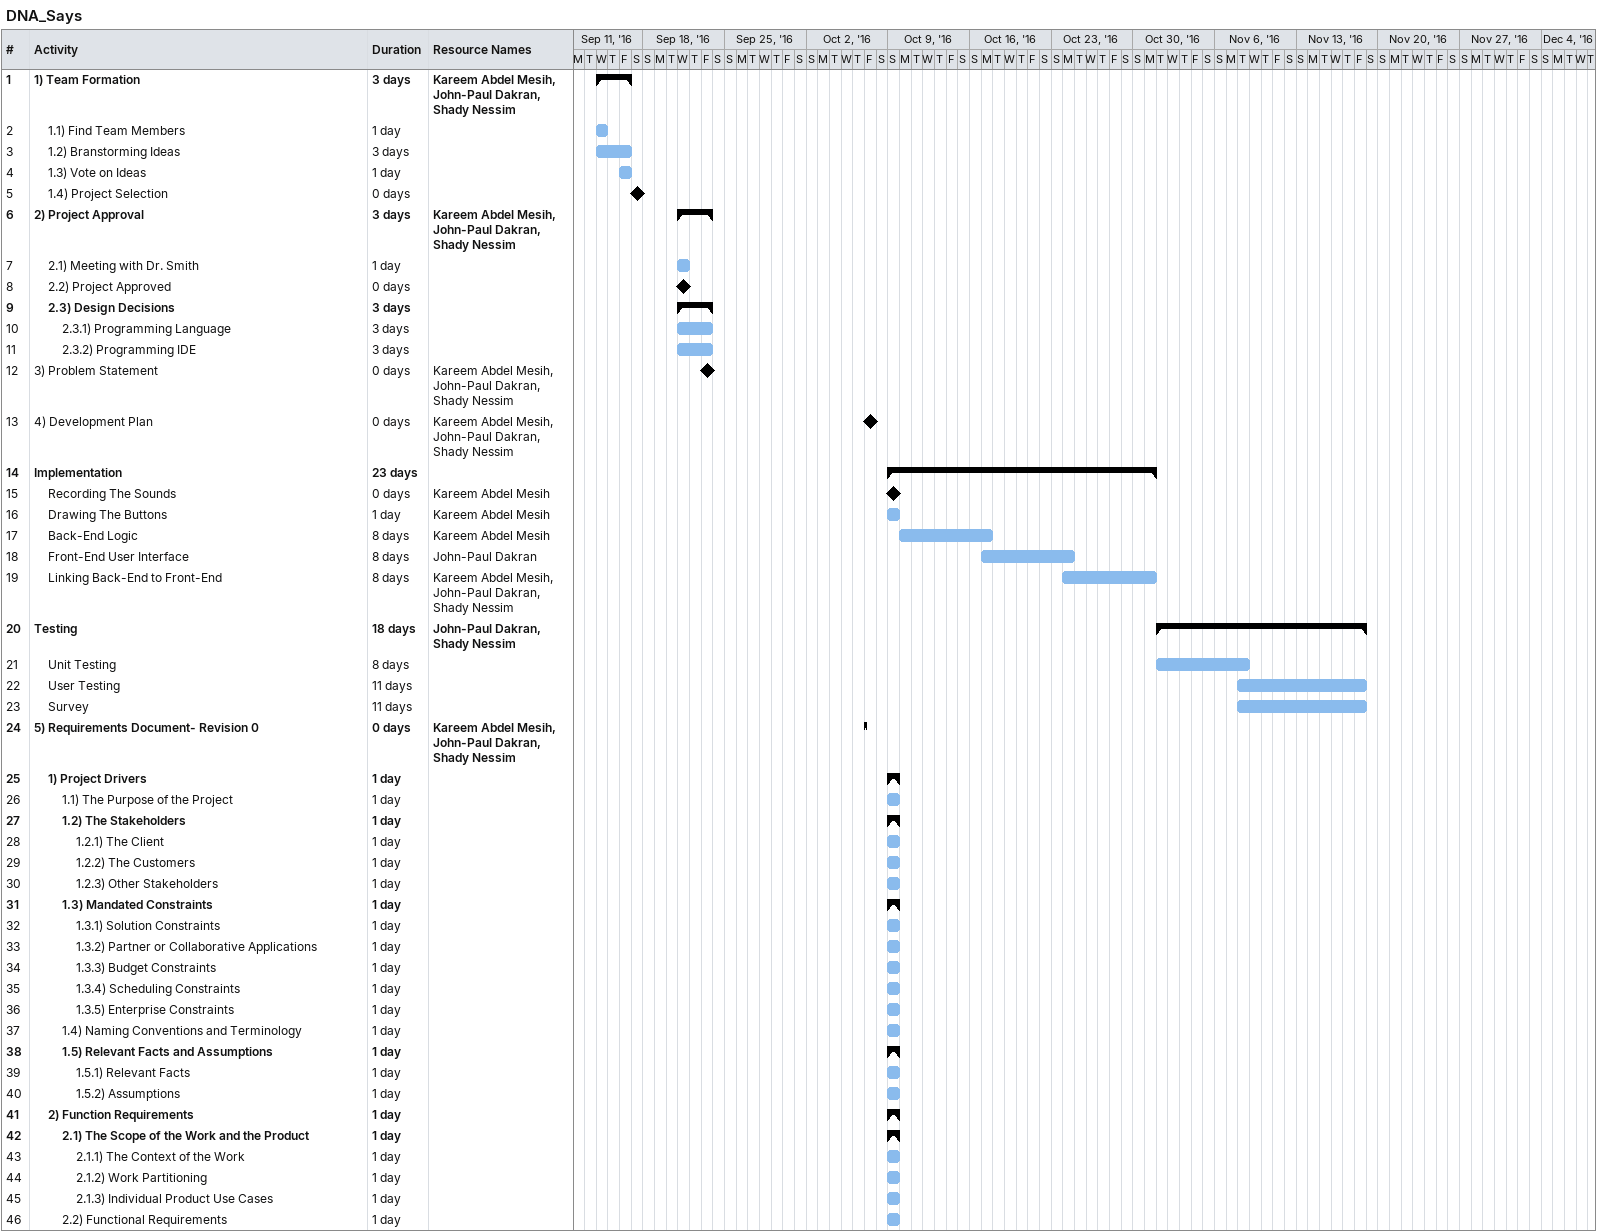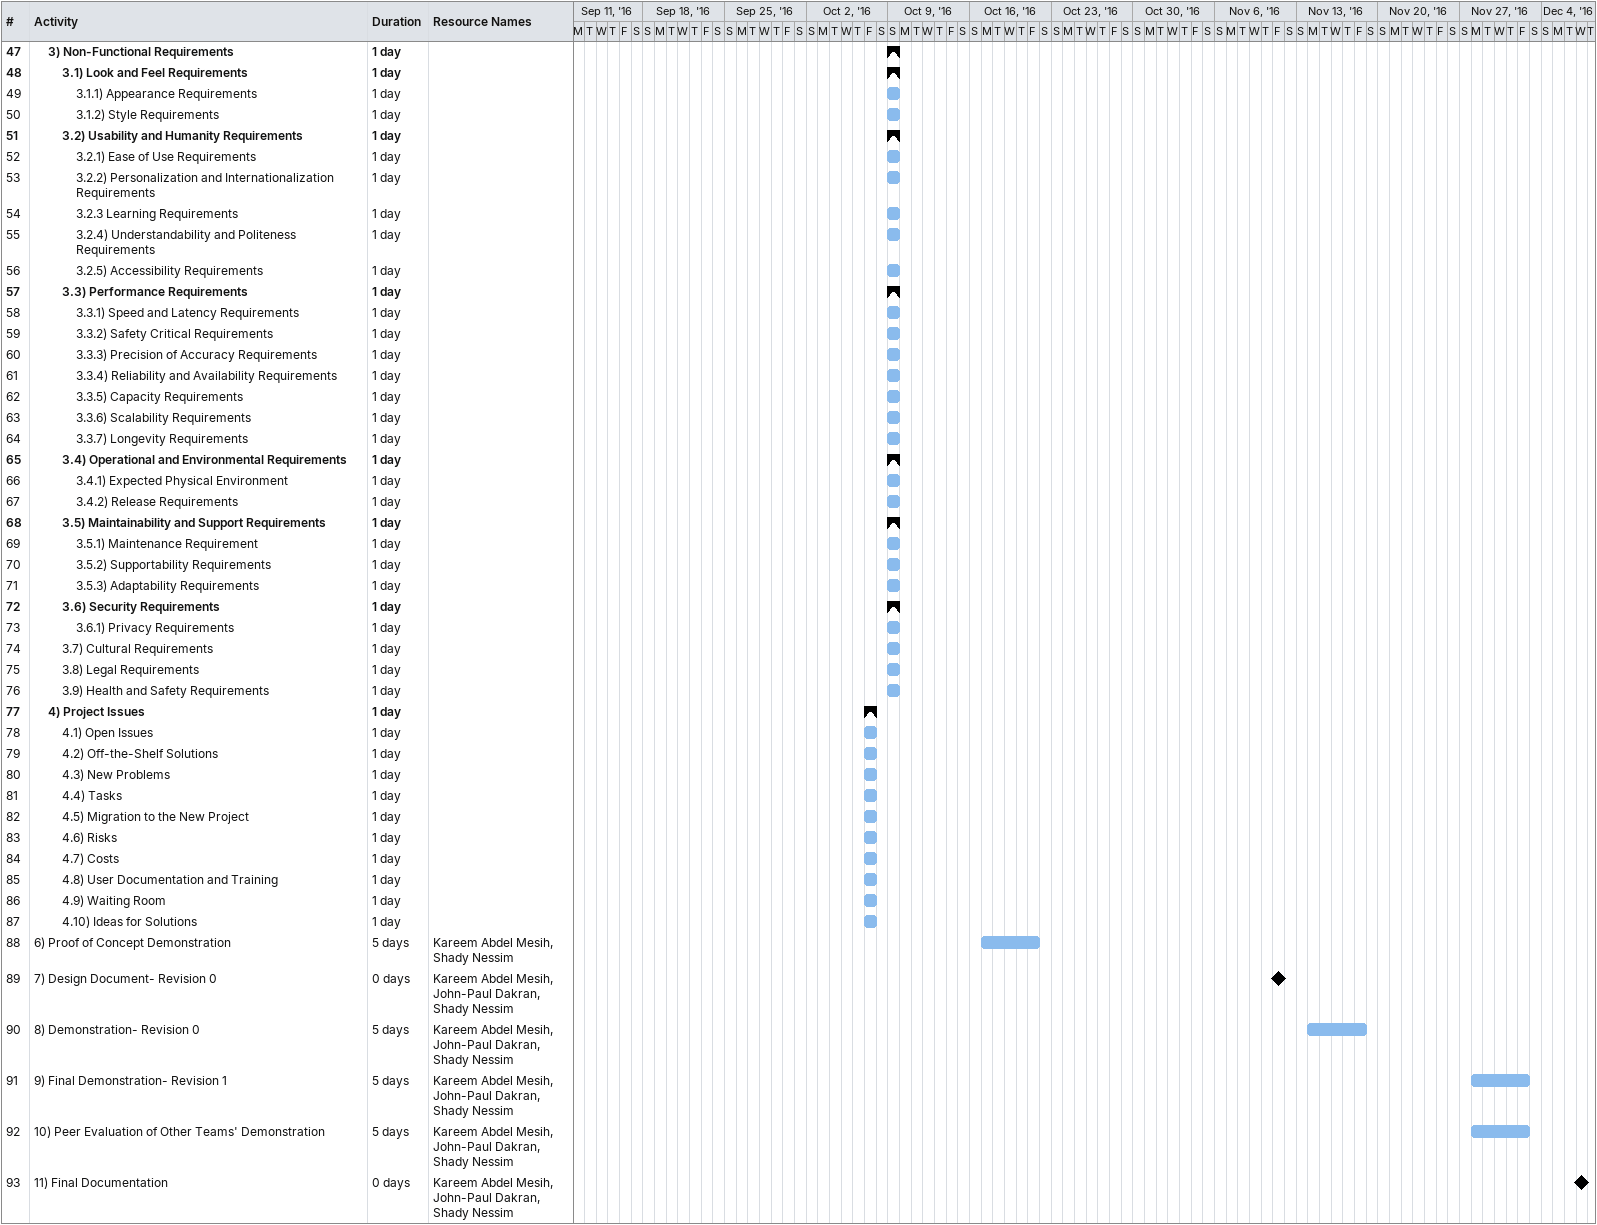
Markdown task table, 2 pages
DNA_Says

| ID | Level | Task | Duration | Start | Finish | Resources |
|---|---|---|---|---|---|---|
| 1 | 1 | **1) Team Formation** | 3d | 2016-09-14 | 2016-09-16 | Kareem Abdel Mesih, John-Paul Dakran, Shady Nessim |
| 2 | 2 | 1.1) Find Team Members | 1d | 2016-09-14 | 2016-09-14 |  |
| 3 | 2 | 1.2) Branstorming Ideas | 3d | 2016-09-14 | 2016-09-16 |  |
| 4 | 2 | 1.3) Vote on Ideas | 1d | 2016-09-16 | 2016-09-16 |  |
| 5 | 2 | 1.4) Project Selection | 0d | 2016-09-17 | 2016-09-17 |  |
| 6 | 1 | **2) Project Approval** | 3d | 2016-09-21 | 2016-09-23 | Kareem Abdel Mesih, John-Paul Dakran, Shady Nessim |
| 7 | 2 | 2.1) Meeting with Dr. Smith | 1d | 2016-09-21 | 2016-09-21 |  |
| 8 | 2 | 2.2) Project Approved | 0d | 2016-09-21 | 2016-09-21 |  |
| 9 | 2 | **2.3) Design Decisions** | 3d | 2016-09-21 | 2016-09-23 |  |
| 10 | 3 | 2.3.1) Programming Language | 3d | 2016-09-21 | 2016-09-23 |  |
| 11 | 3 | 2.3.2) Programming IDE | 3d | 2016-09-21 | 2016-09-23 |  |
| 12 | 1 | 3) Problem Statement | 0d | 2016-09-23 | 2016-09-23 | Kareem Abdel Mesih, John-Paul Dakran, Shady Nessim |
| 13 | 1 | 4) Development Plan | 0d | 2016-10-07 | 2016-10-07 | Kareem Abdel Mesih, John-Paul Dakran, Shady Nessim |
| 14 | 1 | **Implementation** | 23d | 2016-10-09 | 2016-10-31 |  |
| 15 | 2 | Recording The Sounds | 0d | 2016-10-09 | 2016-10-09 | Kareem Abdel Mesih |
| 16 | 2 | Drawing The Buttons | 1d | 2016-10-09 | 2016-10-09 | Kareem Abdel Mesih |
| 17 | 2 | Back-End Logic | 8d | 2016-10-10 | 2016-10-17 | Kareem Abdel Mesih |
| 18 | 2 | Front-End User Interface | 8d | 2016-10-17 | 2016-10-24 | John-Paul Dakran |
| 19 | 2 | Linking Back-End to Front-End | 8d | 2016-10-24 | 2016-10-31 | Kareem Abdel Mesih, John-Paul Dakran, Shady Nessim |
| 20 | 1 | **Testing** | 18d | 2016-11-01 | 2016-11-18 | John-Paul Dakran, Shady Nessim |
| 21 | 2 | Unit Testing | 8d | 2016-11-01 | 2016-11-08 |  |
| 22 | 2 | User Testing | 11d | 2016-11-08 | 2016-11-18 |  |
| 23 | 2 | Survey | 11d | 2016-11-08 | 2016-11-18 |  |
| 24 | 1 | **5) Requirements Document- Revision 0** | 0d | 2016-10-07 | 2016-10-07 | Kareem Abdel Mesih, John-Paul Dakran, Shady Nessim |
| 25 | 2 | **1) Project Drivers** | 1d | 2016-10-09 | 2016-10-09 |  |
| 26 | 3 | 1.1) The Purpose of the Project | 1d | 2016-10-09 | 2016-10-09 |  |
| 27 | 3 | **1.2) The Stakeholders** | 1d | 2016-10-09 | 2016-10-09 |  |
| 28 | 4 | 1.2.1) The Client | 1d | 2016-10-09 | 2016-10-09 |  |
| 29 | 4 | 1.2.2) The Customers | 1d | 2016-10-09 | 2016-10-09 |  |
| 30 | 4 | 1.2.3) Other Stakeholders | 1d | 2016-10-09 | 2016-10-09 |  |
| 31 | 3 | **1.3) Mandated Constraints** | 1d | 2016-10-09 | 2016-10-09 |  |
| 32 | 4 | 1.3.1) Solution Constraints | 1d | 2016-10-09 | 2016-10-09 |  |
| 33 | 4 | 1.3.2) Partner or Collaborative Applications | 1d | 2016-10-09 | 2016-10-09 |  |
| 34 | 4 | 1.3.3) Budget Constraints | 1d | 2016-10-09 | 2016-10-09 |  |
| 35 | 4 | 1.3.4) Scheduling Constraints | 1d | 2016-10-09 | 2016-10-09 |  |
| 36 | 4 | 1.3.5) Enterprise Constraints | 1d | 2016-10-09 | 2016-10-09 |  |
| 37 | 3 | 1.4) Naming Conventions and Terminology | 1d | 2016-10-09 | 2016-10-09 |  |
| 38 | 3 | **1.5) Relevant Facts and Assumptions** | 1d | 2016-10-09 | 2016-10-09 |  |
| 39 | 4 | 1.5.1) Relevant Facts | 1d | 2016-10-09 | 2016-10-09 |  |
| 40 | 4 | 1.5.2) Assumptions | 1d | 2016-10-09 | 2016-10-09 |  |
| 41 | 2 | **2) Function Requirements** | 1d | 2016-10-09 | 2016-10-09 |  |
| 42 | 3 | **2.1) The Scope of the Work and the Product** | 1d | 2016-10-09 | 2016-10-09 |  |
| 43 | 4 | 2.1.1) The Context of the Work | 1d | 2016-10-09 | 2016-10-09 |  |
| 44 | 4 | 2.1.2) Work Partitioning | 1d | 2016-10-09 | 2016-10-09 |  |
| 45 | 4 | 2.1.3) Individual Product Use Cases | 1d | 2016-10-09 | 2016-10-09 |  |
| 46 | 3 | 2.2) Functional Requirements | 1d | 2016-10-09 | 2016-10-09 |  |
| 47 | 2 | **3) Non-Functional Requirements** | 1d | 2016-10-09 | 2016-10-09 |  |
| 48 | 3 | **3.1) Look and Feel Requirements** | 1d | 2016-10-09 | 2016-10-09 |  |
| 49 | 4 | 3.1.1) Appearance Requirements | 1d | 2016-10-09 | 2016-10-09 |  |
| 50 | 4 | 3.1.2) Style Requirements | 1d | 2016-10-09 | 2016-10-09 |  |
| 51 | 3 | **3.2) Usability and Humanity Requirements** | 1d | 2016-10-09 | 2016-10-09 |  |
| 52 | 4 | 3.2.1) Ease of Use Requirements | 1d | 2016-10-09 | 2016-10-09 |  |
| 53 | 4 | 3.2.2) Personalization and Internationalization Requirements | 1d | 2016-10-09 | 2016-10-09 |  |
| 54 | 4 | 3.2.3 Learning Requirements | 1d | 2016-10-09 | 2016-10-09 |  |
| 55 | 4 | 3.2.4) Understandability and Politeness Requirements | 1d | 2016-10-09 | 2016-10-09 |  |
| 56 | 4 | 3.2.5) Accessibility Requirements | 1d | 2016-10-09 | 2016-10-09 |  |
| 57 | 3 | **3.3) Performance Requirements** | 1d | 2016-10-09 | 2016-10-09 |  |
| 58 | 4 | 3.3.1) Speed and Latency Requirements | 1d | 2016-10-09 | 2016-10-09 |  |
| 59 | 4 | 3.3.2) Safety Critical Requirements | 1d | 2016-10-09 | 2016-10-09 |  |
| 60 | 4 | 3.3.3) Precision of Accuracy Requirements | 1d | 2016-10-09 | 2016-10-09 |  |
| 61 | 4 | 3.3.4) Reliability and Availability Requirements | 1d | 2016-10-09 | 2016-10-09 |  |
| 62 | 4 | 3.3.5) Capacity Requirements | 1d | 2016-10-09 | 2016-10-09 |  |
| 63 | 4 | 3.3.6) Scalability Requirements | 1d | 2016-10-09 | 2016-10-09 |  |
| 64 | 4 | 3.3.7) Longevity Requirements | 1d | 2016-10-09 | 2016-10-09 |  |
| 65 | 3 | **3.4) Operational and Environmental Requirements** | 1d | 2016-10-09 | 2016-10-09 |  |
| 66 | 4 | 3.4.1) Expected Physical Environment | 1d | 2016-10-09 | 2016-10-09 |  |
| 67 | 4 | 3.4.2) Release Requirements | 1d | 2016-10-09 | 2016-10-09 |  |
| 68 | 3 | **3.5) Maintainability and Support Requirements** | 1d | 2016-10-09 | 2016-10-09 |  |
| 69 | 4 | 3.5.1) Maintenance Requirement | 1d | 2016-10-09 | 2016-10-09 |  |
| 70 | 4 | 3.5.2) Supportability Requirements | 1d | 2016-10-09 | 2016-10-09 |  |
| 71 | 4 | 3.5.3) Adaptability Requirements | 1d | 2016-10-09 | 2016-10-09 |  |
| 72 | 3 | **3.6) Security Requirements** | 1d | 2016-10-09 | 2016-10-09 |  |
| 73 | 4 | 3.6.1) Privacy Requirements | 1d | 2016-10-09 | 2016-10-09 |  |
| 74 | 3 | 3.7) Cultural Requirements | 1d | 2016-10-09 | 2016-10-09 |  |
| 75 | 3 | 3.8) Legal Requirements | 1d | 2016-10-09 | 2016-10-09 |  |
| 76 | 3 | 3.9) Health and Safety Requirements | 1d | 2016-10-09 | 2016-10-09 |  |
| 77 | 2 | **4) Project Issues** | 1d | 2016-10-07 | 2016-10-07 |  |
| 78 | 3 | 4.1) Open Issues | 1d | 2016-10-07 | 2016-10-07 |  |
| 79 | 3 | 4.2) Off-the-Shelf Solutions | 1d | 2016-10-07 | 2016-10-07 |  |
| 80 | 3 | 4.3) New Problems | 1d | 2016-10-07 | 2016-10-07 |  |
| 81 | 3 | 4.4) Tasks | 1d | 2016-10-07 | 2016-10-07 |  |
| 82 | 3 | 4.5) Migration to the New Project | 1d | 2016-10-07 | 2016-10-07 |  |
| 83 | 3 | 4.6) Risks | 1d | 2016-10-07 | 2016-10-07 |  |
| 84 | 3 | 4.7) Costs | 1d | 2016-10-07 | 2016-10-07 |  |
| 85 | 3 | 4.8) User Documentation and Training | 1d | 2016-10-07 | 2016-10-07 |  |
| 86 | 3 | 4.9) Waiting Room | 1d | 2016-10-07 | 2016-10-07 |  |
| 87 | 3 | 4.10) Ideas for Solutions | 1d | 2016-10-07 | 2016-10-07 |  |
| 88 | 1 | 6) Proof of Concept Demonstration | 5d | 2016-10-17 | 2016-10-21 | Kareem Abdel Mesih, Shady Nessim |
| 89 | 1 | 7) Design Document- Revision 0 | 0d | 2016-11-11 | 2016-11-11 | Kareem Abdel Mesih, John-Paul Dakran, Shady Nessim |
| 90 | 1 | 8) Demonstration- Revision 0 | 5d | 2016-11-14 | 2016-11-18 | Kareem Abdel Mesih, John-Paul Dakran, Shady Nessim |
| 91 | 1 | 9) Final Demonstration- Revision 1 | 5d | 2016-11-28 | 2016-12-02 | Kareem Abdel Mesih, John-Paul Dakran, Shady Nessim |
| 92 | 1 | 10) Peer Evaluation of Other Teams' Demonstration | 5d | 2016-11-28 | 2016-12-02 | Kareem Abdel Mesih, John-Paul Dakran, Shady Nessim |
| 93 | 1 | 11) Final Documentation | 0d | 2016-12-07 | 2016-12-07 | Kareem Abdel Mesih, John-Paul Dakran, Shady Nessim |
